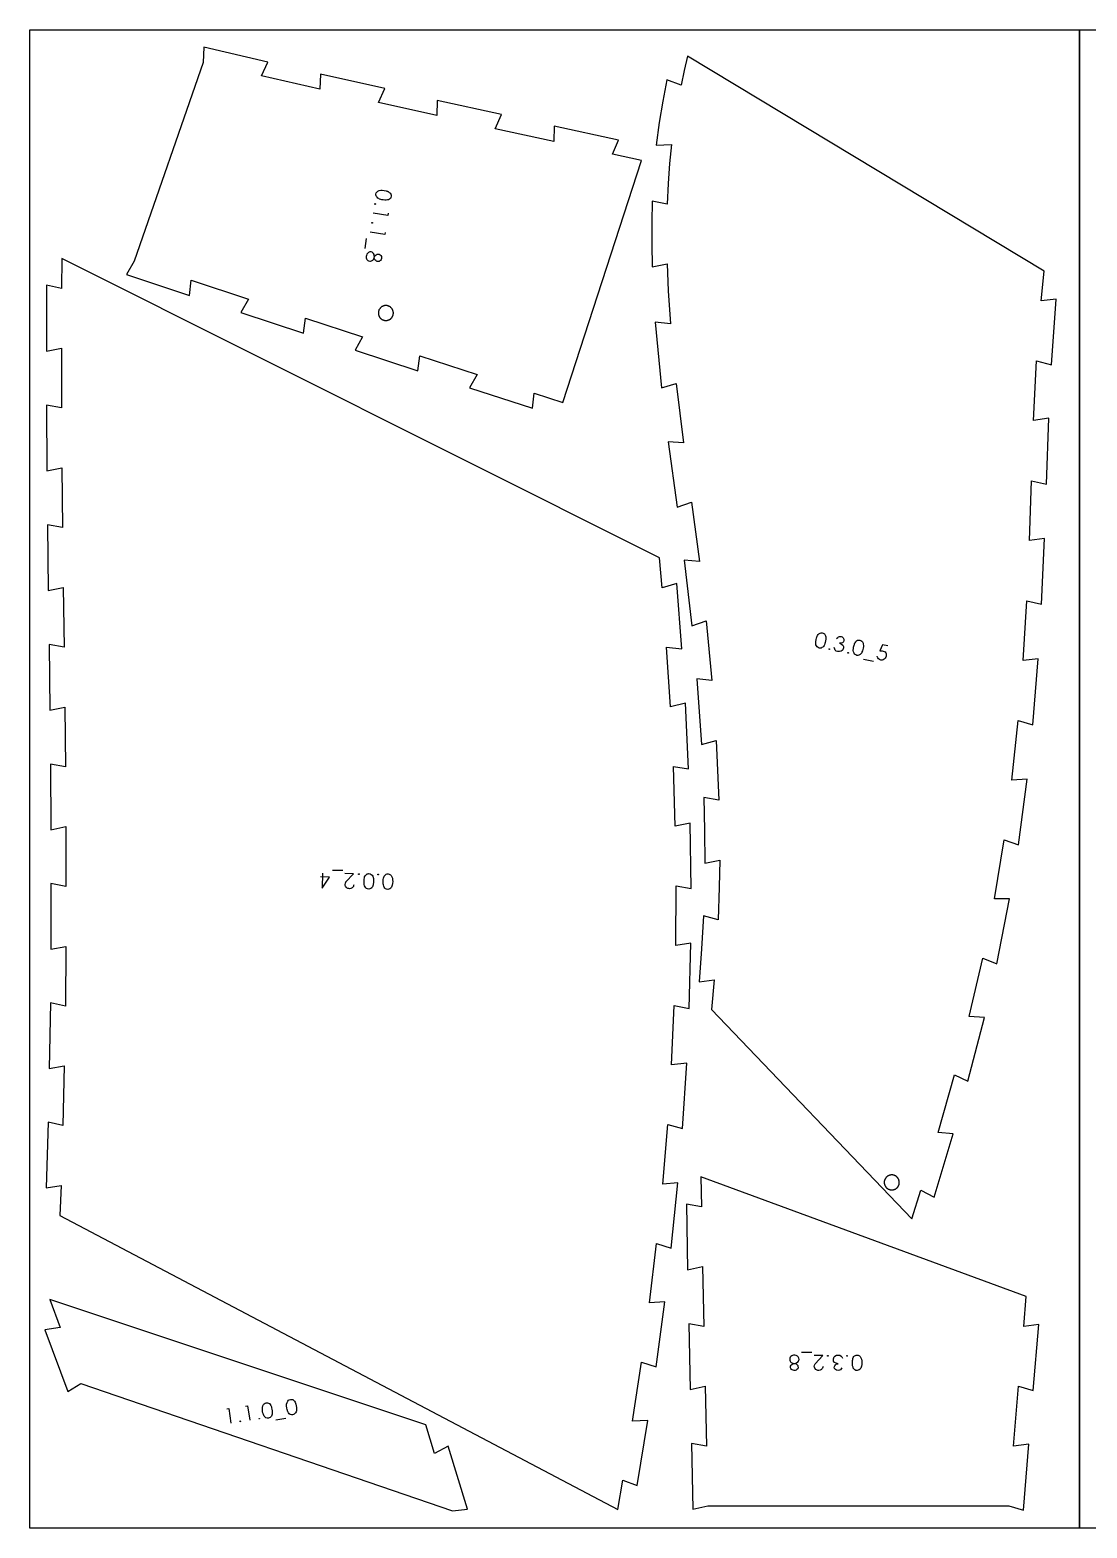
# Model space of a CAD drawing. Header units: millimetres. Extents: x 0 to 7679, y -1054 to 0.
# Drawn here: x 0 to 705, y -1000 to 0 of the extents above; entities that cross this region are included whole.
import ezdxf

# ---------------------------------------------------------------- set-up
doc = ezdxf.new("R2010")
doc.units = ezdxf.units.MM
doc.header["$MEASUREMENT"] = 0
for name, color, linetype, true_color in [('Default', 18, 'Continuous', 0x000000), ('nest$l_engrave_text', 5, 'Continuous', 0x0000ff), ('nest$l_inner_cut', 3, 'Continuous', 0x00ff00), ('nest$l_outer_cut', 1, 'Continuous', 0xff0000)]:
    doc.layers.add(name, color=color, linetype=linetype, true_color=true_color)

msp = doc.modelspace()

# ---------------------------------------------------------------- linework, layer by layer
at = {"layer": 'Default'}
for points in [[(0, -1000), (0, 0), (700, 0), (700, -1000)], [(700, -1000), (700, 0), (1400, 0), (1400, -1000)]]:
    msp.add_lwpolyline(points, close=True, dxfattribs=at)
at = {"layer": 'nest$l_engrave_text'}
for points in [[(231.5, -108), (232.1, -107.5), (232.9, -107.2), (234, -107), (234.1, -107), (234.3, -107), (234.6, -107), (235, -107), (236.3, -107.1), (237.5, -107.4), (238, -107.5), (238.3, -107.6), (238.6, -107.7), (238.7, -107.8), (239.2, -108), (239.7, -108.4), (240.1, -108.7), (240.4, -108.9), (240.8, -109.7), (241, -110.3), (241, -111), (240.8, -111.8), (240.4, -112.5), (239.9, -112.9), (239.1, -113.3), (238.4, -113.5), (237.5, -113.6), (236.8, -113.6), (235.7, -113.5), (234.8, -113.3), (234, -113.1), (233.1, -112.9), (232.6, -112.6), (232, -112.2), (231.5, -111.7), (231.1, -111.2), (230.9, -110.7), (230.7, -110), (230.8, -109.5), (231, -108.7)], [(230.5, -116.2), (230.4, -116.3), (230.2, -116.4), (230, -116.3), (230, -116.1), (230.1, -116), (230.3, -115.9), (230.4, -116)], [(228.5, -128.8), (228.4, -129), (228.2, -129), (228, -128.9), (228, -128.7), (228.1, -128.6), (228.3, -128.5), (228.4, -128.6)], [(229.7, -152.3), (229.8, -151.4), (229.7, -150.7), (229.5, -149.9), (229.2, -149.3), (228.7, -148.8), (228.2, -148.4), (227.6, -148.2), (226.7, -148.2), (225.9, -148.5), (225.3, -148.9), (224.7, -149.6), (224.4, -150.5), (224.3, -151.3), (224.3, -152), (224.5, -152.7), (224.8, -153.2), (225.3, -153.8), (225.9, -154.1), (226.6, -154.3), (227.2, -154.3), (227.8, -154.2), (228.3, -153.9), (228.7, -153.6), (229.2, -153.2), (229.5, -152.6), (229.7, -151.9), (230, -151.1), (230.3, -150.6), (231, -150), (231.6, -149.7), (232.2, -149.6), (232.7, -149.6), (233, -149.6), (233.6, -150), (234.1, -150.6), (234.4, -151.2), (234.5, -151.9), (234.4, -152.6), (234.2, -153.2), (233.9, -153.8), (233.4, -154.2), (232.9, -154.5), (232.2, -154.6), (231.7, -154.6), (231.2, -154.4), (230.6, -154), (230.1, -153.4), (229.8, -152.7)], [(525.1, -411.8), (524.6, -411.2), (524.3, -410.4), (524.1, -409.3), (524.1, -409.2), (524.2, -409), (524.2, -408.7), (524.2, -408.3), (524.4, -407), (524.7, -405.8), (524.8, -405.3), (524.9, -405), (525, -404.8), (525.1, -404.6), (525.4, -404.1), (525.7, -403.6), (526.1, -403.2), (526.3, -403), (527, -402.6), (527.7, -402.4), (528.4, -402.4), (529.2, -402.7), (529.9, -403.1), (530.3, -403.6), (530.6, -404.4), (530.8, -405.1), (530.8, -406), (530.8, -406.7), (530.7, -407.8), (530.5, -408.8), (530.2, -409.6), (530, -410.4), (529.7, -410.9), (529.3, -411.5), (528.8, -412), (528.2, -412.3), (527.7, -412.6), (527.1, -412.7), (526.5, -412.6), (525.8, -412.3)], [(550.1, -416.7), (549.7, -416.1), (549.4, -415.2), (549.2, -414.2), (549.2, -414.1), (549.2, -413.9), (549.2, -413.6), (549.3, -413.1), (549.4, -411.9), (549.7, -410.7), (549.9, -410.2), (550, -409.9), (550.1, -409.6), (550.1, -409.5), (550.4, -409), (550.8, -408.5), (551.1, -408.1), (551.4, -407.8), (552.1, -407.4), (552.8, -407.3), (553.5, -407.3), (554.3, -407.5), (554.9, -408), (555.3, -408.5), (555.7, -409.3), (555.8, -410), (555.9, -410.9), (555.9, -411.6), (555.7, -412.7), (555.5, -413.6), (555.3, -414.4), (555, -415.2), (554.8, -415.8), (554.4, -416.3), (553.8, -416.9), (553.3, -417.2), (552.8, -417.4), (552.2, -417.5), (551.6, -417.5), (550.8, -417.2)], [(533.2, -413.2), (533.4, -413.2), (533.4, -413.4), (533.3, -413.6), (533.1, -413.6), (533, -413.5), (532.9, -413.3), (533, -413.2)], [(545.7, -415.6), (545.9, -415.7), (545.9, -415.9), (545.8, -416), (545.7, -416), (545.5, -415.9), (545.5, -415.8), (545.6, -415.6)], [(219.4, -563.7), (219.2, -563.7), (219.2, -563.5), (219.2, -563.4), (219.4, -563.3), (219.6, -563.4), (219.7, -563.5), (219.6, -563.7)], [(227.7, -563.7), (228.2, -564.2), (228.7, -564.9), (229, -565.9), (229, -566), (229.1, -566.3), (229.1, -566.6), (229.1, -567), (229.2, -568.2), (229.1, -569.5), (229, -570), (229, -570.3), (228.9, -570.6), (228.9, -570.7), (228.5, -571.9), (228.2, -572.3), (228, -572.6), (227.3, -573.1), (226.7, -573.4), (226, -573.5), (225.2, -573.4), (224.4, -573.1), (224, -572.6), (223.5, -571.9), (223.2, -571.3), (223, -570.4), (222.9, -569.6), (222.9, -568.6), (222.9, -567.6), (223, -566.8), (223.1, -565.9), (223.2, -565.4), (223.5, -564.7), (224, -564.1), (224.5, -563.7), (224.9, -563.4), (225.5, -563.2), (226.1, -563.1), (226.9, -563.2)], [(232.2, -564), (232, -563.9), (232, -563.7), (232, -563.6), (232.2, -563.5), (232.4, -563.6), (232.4, -563.8), (232.3, -563.9)], [(240.4, -563.9), (241, -564.4), (241.4, -565.2), (241.8, -566.2), (241.8, -566.3), (241.8, -566.5), (241.9, -566.8), (241.9, -567.2), (242, -568.5), (241.9, -569.7), (241.8, -570.2), (241.7, -570.6), (241.7, -570.8), (241.7, -570.9), (241.2, -572.1), (240.9, -572.5), (240.8, -572.8), (240.1, -573.3), (239.4, -573.6), (238.8, -573.7), (237.9, -573.6), (237.2, -573.3), (236.7, -572.8), (236.2, -572.1), (236, -571.5), (235.8, -570.6), (235.7, -569.9), (235.6, -568.8), (235.6, -567.8), (235.7, -567), (235.9, -566.2), (236, -565.6), (236.3, -564.9), (236.8, -564.4), (237.2, -563.9), (237.7, -563.6), (238.3, -563.4), (238.9, -563.3), (239.7, -563.5)], [(509.3, -890.1), (510.1, -890.1), (510.8, -889.9), (511.6, -889.6), (512.1, -889.2), (512.6, -888.6), (512.9, -888), (513, -887.4), (512.8, -886.5), (512.5, -885.8), (511.9, -885.2), (511.1, -884.8), (510.2, -884.6), (509.4, -884.6), (508.7, -884.8), (508.1, -885.1), (507.6, -885.4), (507.1, -886), (506.9, -886.7), (506.8, -887.4), (506.9, -888), (507.1, -888.5), (507.4, -889), (507.8, -889.4), (508.3, -889.8), (508.9, -890), (509.7, -890.1), (510.5, -890.2), (511.1, -890.5), (511.7, -891), (512.1, -891.6), (512.3, -892.2), (512.4, -892.6), (512.4, -893), (512.1, -893.7), (511.6, -894.2), (511.1, -894.6), (510.4, -894.8), (509.7, -894.8), (509, -894.7), (508.4, -894.5), (508, -894.1), (507.6, -893.6), (507.3, -893), (507.3, -892.5), (507.4, -891.9), (507.7, -891.3), (508.2, -890.8), (508.8, -890.3)], [(532.3, -885.2), (532.1, -885.2), (532, -885), (532.1, -884.8), (532.3, -884.8), (532.4, -884.8), (532.5, -885), (532.4, -885.2)], [(545, -885.2), (544.9, -885.2), (544.8, -885), (544.9, -884.8), (545, -884.8), (545.2, -884.8), (545.3, -885), (545.2, -885.2)], [(553.3, -885), (553.8, -885.5), (554.3, -886.3), (554.7, -887.3), (554.7, -887.4), (554.7, -887.6), (554.8, -887.9), (554.8, -888.3), (554.9, -889.6), (554.8, -890.8), (554.8, -891.3), (554.7, -891.7), (554.7, -891.9), (554.6, -892), (554.5, -892.6), (554.2, -893.2), (553.9, -893.6), (553.8, -893.9), (553.1, -894.5), (552.5, -894.7), (551.8, -894.8), (551, -894.8), (550.2, -894.5), (549.7, -894), (549.2, -893.3), (549, -892.7), (548.7, -891.8), (548.6, -891.1), (548.6, -890), (548.6, -889), (548.6, -888.2), (548.8, -887.4), (548.9, -886.8), (549.2, -886.1), (549.6, -885.5), (550.1, -885.1), (550.6, -884.8), (551.2, -884.6), (551.7, -884.5), (552.5, -884.6)], [(157.4, -926.4), (156.8, -925.9), (156.2, -925.3), (155.7, -924.3), (155.7, -924.2), (155.7, -924), (155.6, -923.7), (155.4, -923.3), (155.2, -922.1), (155.1, -920.8), (155.1, -920.3), (155.1, -920), (155.1, -919.7), (155.1, -919.6), (155.4, -918.4), (155.6, -917.9), (155.7, -917.6), (156.3, -917), (156.9, -916.6), (157.5, -916.4), (158.4, -916.4), (159.1, -916.6), (159.7, -916.9), (160.3, -917.6), (160.6, -918.2), (161, -919), (161.2, -919.7), (161.4, -920.7), (161.5, -921.7), (161.6, -922.6), (161.6, -923.4), (161.5, -924), (161.3, -924.7), (161, -925.3), (160.6, -925.8), (160.2, -926.2), (159.6, -926.5), (159, -926.7), (158.3, -926.7)], [(173.6, -924.1), (173, -923.7), (172.4, -923), (171.9, -922.1), (171.8, -922), (171.8, -921.8), (171.7, -921.4), (171.6, -921), (171.3, -919.8), (171.2, -918.6), (171.2, -918.1), (171.2, -917.7), (171.2, -917.4), (171.2, -917.3), (171.5, -916.1), (171.7, -915.7), (171.9, -915.3), (172.4, -914.7), (173, -914.4), (173.7, -914.1), (174.5, -914.1), (175.3, -914.3), (175.8, -914.7), (176.4, -915.3), (176.8, -915.9), (177.1, -916.7), (177.3, -917.4), (177.5, -918.5), (177.7, -919.5), (177.7, -920.3), (177.7, -921.1), (177.7, -921.7), (177.5, -922.4), (177.1, -923.1), (176.7, -923.6), (176.3, -923.9), (175.7, -924.2), (175.2, -924.4), (174.4, -924.4)], [(140.3, -928.5), (140.5, -928.6), (140.5, -928.7), (140.5, -928.9), (140.3, -929), (140.2, -929), (140.1, -928.8), (140.1, -928.6)], [(152.9, -926.8), (153.1, -926.8), (153.2, -927), (153.1, -927.1), (153, -927.2), (152.8, -927.2), (152.7, -927), (152.8, -926.8)]]:
    msp.add_lwpolyline(points, close=True, dxfattribs=at)
for points in [[(238.9, -122.4), (238.7, -123.9), (229, -122.3)], [(224.3, -139.1), (223.3, -145.8)], [(236.9, -135.1), (236.7, -136.5), (227, -134.9)], [(538.1, -406.2), (538.8, -405.5), (539.3, -405.1), (540.1, -404.8), (541, -404.9), (541.8, -405.2), (542.5, -405.8), (542.9, -406.6), (542.9, -407.5), (542.6, -408.4), (541.9, -409), (541, -409.3), (540, -409.3), (541.3, -410), (542.2, -410.7), (542.6, -411.5), (542.7, -412.5), (542.4, -413.2), (542.2, -413.8), (541.7, -414.3), (541.2, -414.6), (540, -415), (538.6, -414.9), (537.8, -414.6), (537.2, -413.9), (536.8, -413.3), (536.5, -412.3)], [(572.2, -411.2), (568.6, -410.5), (566.9, -414.4), (567.5, -414.4), (568.4, -414.4), (569.2, -414.6), (569.8, -414.8), (570.4, -415.2), (570.8, -415.7), (571.1, -416.4), (571.2, -417.2), (571.1, -417.9), (570.9, -418.6), (570.5, -419.3), (569.9, -419.9), (569.2, -420.4), (568.4, -420.6), (567.5, -420.6), (566.7, -420.3), (566, -419.8), (565.5, -419.2), (565.3, -418.7), (565.2, -418.3), (565.1, -418.1)], [(555.9, -420.1), (562.6, -421.4)], [(195.1, -562.9), (195, -572.9), (199.9, -565.5), (193.7, -565.4)], [(208.6, -561.1), (201.8, -561)], [(216.1, -570.6), (215.9, -571.1), (215.7, -571.7), (215.3, -572.2), (215, -572.6), (214.1, -573.1), (213.2, -573.3), (212.6, -573.2), (212.1, -573.1), (211.5, -572.8), (211.1, -572.5), (210.5, -571.6), (210.3, -571), (210.2, -570.5), (210.4, -569.5), (210.5, -569.3), (210.6, -569.1), (210.8, -568.7), (215.9, -563.2), (210.1, -563.1)], [(521.5, -882.8), (514.7, -882.8)], [(529.1, -892.2), (528.9, -892.6), (528.7, -893.3), (528.3, -893.8), (528, -894.2), (527.2, -894.7), (526.2, -894.9), (525.6, -894.8), (525.1, -894.7), (524.6, -894.5), (524.1, -894.1), (523.5, -893.2), (523.3, -892.6), (523.2, -892.2), (523.4, -891.2), (523.5, -890.9), (523.5, -890.8), (523.7, -890.4), (528.8, -884.8), (523, -884.8)], [(541.6, -893), (541, -893.8), (540.6, -894.3), (539.9, -894.7), (539, -894.8), (538.1, -894.7), (537.3, -894.2), (536.7, -893.5), (536.5, -892.6), (536.8, -891.7), (537.3, -891), (538.1, -890.5), (539.1, -890.3), (537.7, -889.9), (536.7, -889.4), (536.1, -888.6), (535.9, -887.7), (536, -887), (536.2, -886.3), (536.5, -885.8), (536.9, -885.3), (538, -884.7), (539.4, -884.6), (540.3, -884.7), (541, -885.2), (541.5, -885.8), (541.9, -886.7)], [(143.8, -918.6), (145.2, -918.4), (146.6, -928.1)], [(131.2, -920.4), (132.6, -920.2), (133.9, -929.9)], [(164, -927.7), (170.7, -926.7)]]:
    msp.add_lwpolyline(points, dxfattribs=at)
at = {"layer": 'nest$l_inner_cut'}
for points in [[(236.6, -193.9), (236.8, -193.9), (236.9, -193.9), (237.1, -194), (237.3, -194), (237.5, -194), (237.6, -194), (237.8, -193.9), (238, -193.9), (238.2, -193.9), (238.3, -193.9), (238.5, -193.8), (238.7, -193.8), (238.8, -193.8), (239, -193.7), (239.2, -193.6), (239.3, -193.6), (239.5, -193.5), (239.6, -193.4), (239.8, -193.3), (239.9, -193.3), (240.1, -193.2), (240.2, -193.1), (240.4, -193), (240.5, -192.9), (240.6, -192.8), (240.8, -192.6), (240.9, -192.5), (241, -192.4), (241.1, -192.3), (241.2, -192.1), (241.4, -192), (241.5, -191.9), (241.6, -191.7), (241.6, -191.6), (241.7, -191.4), (241.8, -191.3), (241.9, -191.1), (242, -191), (242, -190.8), (242.1, -190.6), (242.1, -190.5), (242.2, -190.3), (242.2, -190.1), (242.3, -190), (242.3, -189.8), (242.3, -189.6), (242.4, -189.4), (242.4, -189.3), (242.4, -189.1), (242.4, -188.9), (242.4, -188.8), (242.4, -188.6), (242.3, -188.4), (242.3, -188.2), (242.3, -188.1), (242.3, -187.9), (242.2, -187.7), (242.2, -187.6), (242.1, -187.4), (242.1, -187.2), (242, -187.1), (241.9, -186.9), (241.9, -186.7), (241.8, -186.6), (241.7, -186.4), (241.6, -186.3), (241.5, -186.2), (241.4, -186), (241.3, -185.9), (241.2, -185.7), (241.1, -185.6), (241, -185.5), (240.8, -185.4), (240.7, -185.2), (240.6, -185.1), (240.4, -185), (240.3, -184.9), (240.2, -184.8), (240, -184.7), (239.9, -184.6), (239.7, -184.5), (239.6, -184.5), (239.4, -184.4), (239.2, -184.3), (239.1, -184.3), (238.9, -184.2), (238.8, -184.2), (238.6, -184.1), (238.4, -184.1), (238.2, -184), (238.1, -184), (237.9, -184), (237.7, -184), (237.6, -184), (237.4, -184), (237.2, -184), (237, -184), (236.9, -184), (236.7, -184), (236.5, -184), (236.3, -184.1), (236.2, -184.1), (236, -184.2), (235.8, -184.2), (235.7, -184.3), (235.5, -184.3), (235.4, -184.4), (235.2, -184.5), (235, -184.5), (234.9, -184.6), (234.7, -184.7), (234.6, -184.8), (234.5, -184.9), (234.3, -185), (234.2, -185.1), (234.1, -185.2), (233.9, -185.4), (233.8, -185.5), (233.7, -185.6), (233.6, -185.7), (233.5, -185.9), (233.4, -186), (233.3, -186.1), (233.2, -186.3), (233.1, -186.4), (233, -186.6), (232.9, -186.7), (232.8, -186.9), (232.8, -187.1), (232.7, -187.2), (232.6, -187.4), (232.6, -187.5), (232.5, -187.7), (232.5, -187.9), (232.5, -188.1), (232.4, -188.2), (232.4, -188.4), (232.4, -188.6), (232.4, -188.7), (232.4, -188.9), (232.4, -189.1), (232.4, -189.3), (232.4, -189.4), (232.4, -189.6), (232.4, -189.8), (232.5, -190), (232.5, -190.1), (232.6, -190.3), (232.6, -190.5), (232.7, -190.6), (232.7, -190.8), (232.8, -190.9), (232.9, -191.1), (232.9, -191.3), (233, -191.4), (233.1, -191.6), (233.2, -191.7), (233.3, -191.9), (233.4, -192), (233.5, -192.1), (233.6, -192.3), (233.7, -192.4), (233.9, -192.5), (234, -192.6), (234.1, -192.7), (234.2, -192.9), (234.4, -193), (234.5, -193.1), (234.7, -193.2), (234.8, -193.3), (235, -193.3), (235.1, -193.4), (235.3, -193.5), (235.4, -193.6), (235.6, -193.6), (235.8, -193.7), (235.9, -193.7), (236.1, -193.8), (236.3, -193.8), (236.4, -193.9)], [(579.8, -770.3), (579.8, -770.1), (579.8, -769.9), (579.8, -769.7), (579.8, -769.6), (579.9, -769.4), (579.9, -769.2), (579.8, -769.1), (579.8, -768.9), (579.8, -768.7), (579.8, -768.5), (579.8, -768.4), (579.7, -768.2), (579.7, -768), (579.6, -767.9), (579.6, -767.7), (579.5, -767.5), (579.5, -767.4), (579.4, -767.2), (579.3, -767.1), (579.2, -766.9), (579.2, -766.7), (579.1, -766.6), (579, -766.5), (578.9, -766.3), (578.8, -766.2), (578.6, -766), (578.5, -765.9), (578.4, -765.8), (578.3, -765.7), (578.2, -765.6), (578, -765.4), (577.9, -765.3), (577.7, -765.2), (577.6, -765.1), (577.5, -765), (577.3, -764.9), (577.2, -764.9), (577, -764.8), (576.8, -764.7), (576.7, -764.7), (576.5, -764.6), (576.4, -764.5), (576.2, -764.5), (576, -764.4), (575.9, -764.4), (575.7, -764.4), (575.5, -764.3), (575.3, -764.3), (575.2, -764.3), (575, -764.3), (574.8, -764.3), (574.6, -764.3), (574.5, -764.3), (574.3, -764.3), (574.1, -764.4), (574, -764.4), (573.8, -764.4), (573.6, -764.5), (573.4, -764.5), (573.3, -764.6), (573.1, -764.6), (573, -764.7), (572.8, -764.7), (572.6, -764.8), (572.5, -764.9), (572.3, -765), (572.2, -765.1), (572, -765.2), (571.9, -765.3), (571.8, -765.4), (571.6, -765.5), (571.5, -765.6), (571.4, -765.7), (571.2, -765.8), (571.1, -766), (571, -766.1), (570.9, -766.2), (570.8, -766.4), (570.7, -766.5), (570.6, -766.7), (570.5, -766.8), (570.4, -767), (570.4, -767.1), (570.3, -767.3), (570.2, -767.4), (570.2, -767.6), (570.1, -767.8), (570, -767.9), (570, -768.1), (570, -768.3), (569.9, -768.4), (569.9, -768.6), (569.9, -768.8), (569.9, -769), (569.9, -769.1), (569.9, -769.3), (569.9, -769.5), (569.9, -769.6), (569.9, -769.8), (569.9, -770), (569.9, -770.2), (570, -770.3), (570, -770.5), (570, -770.7), (570.1, -770.8), (570.2, -771), (570.2, -771.2), (570.3, -771.3), (570.4, -771.5), (570.4, -771.6), (570.5, -771.8), (570.6, -771.9), (570.7, -772.1), (570.8, -772.2), (570.9, -772.4), (571, -772.5), (571.1, -772.6), (571.2, -772.8), (571.4, -772.9), (571.5, -773), (571.6, -773.1), (571.8, -773.2), (571.9, -773.3), (572, -773.4), (572.2, -773.5), (572.3, -773.6), (572.5, -773.7), (572.6, -773.8), (572.8, -773.9), (572.9, -773.9), (573.1, -774), (573.3, -774), (573.4, -774.1), (573.6, -774.1), (573.8, -774.2), (573.9, -774.2), (574.1, -774.3), (574.3, -774.3), (574.5, -774.3), (574.6, -774.3), (574.8, -774.3), (575, -774.3), (575.2, -774.3), (575.3, -774.3), (575.5, -774.3), (575.7, -774.2), (575.8, -774.2), (576, -774.2), (576.2, -774.1), (576.3, -774.1), (576.5, -774), (576.7, -774), (576.8, -773.9), (577, -773.8), (577.1, -773.7), (577.3, -773.7), (577.5, -773.6), (577.6, -773.5), (577.7, -773.4), (577.9, -773.3), (578, -773.2), (578.2, -773.1), (578.3, -773), (578.4, -772.8), (578.5, -772.7), (578.6, -772.6), (578.8, -772.4), (578.9, -772.3), (579, -772.2), (579.1, -772), (579.1, -771.9), (579.2, -771.7), (579.3, -771.6), (579.4, -771.4), (579.5, -771.3), (579.5, -771.1), (579.6, -770.9), (579.6, -770.8), (579.7, -770.6), (579.7, -770.4)]]:
    msp.add_lwpolyline(points, close=True, dxfattribs=at)
at = {"layer": 'nest$l_outer_cut'}
for points in [[(408, -87.1), (388.5, -82.9), (392.5, -73.6), (349.6, -64.3), (349.4, -74.5), (310.4, -65.9), (314.5, -56.5), (271.6, -47), (271.4, -57.2), (232.4, -48.4), (236.6, -39.1), (193.7, -29.4), (193.4, -39.6), (154.5, -30.7), (158.7, -21.4), (115.9, -11.5), (115.6, -21.7), (69.5, -154.4), (64.4, -163.2), (106.3, -177.2), (107.6, -167.1), (145.7, -179.8), (140.6, -188.6), (182.5, -202.5), (183.8, -192.4), (221.9, -204.9), (216.9, -213.8), (258.8, -227.6), (260, -217.5), (298.2, -229.9), (293.2, -238.8), (335.2, -252.5), (336.4, -242.4), (355.4, -248.6)], [(438.6, -17.4), (436.4, -27), (434.3, -36.9), (424.8, -33.4), (422.1, -47.6), (419.8, -61.8), (417.8, -76.8), (428, -76.4), (426.7, -89.1), (425.7, -102.4), (425, -116.2), (415, -114.2), (414.7, -128.5), (414.7, -142.8), (415, -158.2), (425, -156.2), (425.7, -174.1), (427.2, -196.1), (417.1, -195.1), (421.3, -238.8), (431.1, -235.9), (436, -275.6), (425.8, -274.9), (431.6, -318.5), (441.3, -315.2), (446.5, -354.8), (436.3, -354), (441.4, -397.7), (451.1, -394.5), (454.9, -434.3), (444.8, -433.1), (448, -476.9), (457.8, -474.2), (459.6, -514.1), (449.6, -512.3), (450, -534.3), (450.1, -556.2), (460.1, -554.1), (459.8, -572.2), (459.1, -594.1), (449.2, -591.4), (448, -613.4), (446.3, -635.3), (456.4, -634), (454.5, -653.9), (588.3, -793.5), (594.2, -774.4), (603.2, -779.1), (615.9, -736.9), (605.7, -736), (616.6, -697.4), (625.7, -701.8), (636.7, -659.1), (626.6, -658.5), (635.5, -619.5), (644.9, -623.4), (653.5, -580.1), (643.3, -580.1), (649.8, -540.6), (659.4, -543.9), (665.2, -500.2), (655, -500.8), (659.2, -461), (669, -463.8), (672.6, -419.8), (662.4, -421), (664.9, -381), (674.8, -383.4), (676.8, -339.4), (666.7, -340.9), (668.1, -300.9), (678.1, -303.2), (679.6, -259.2), (669.5, -260.8), (671.5, -220.8), (681.3, -223.5), (684.6, -179.6), (674.5, -180.8), (676.5, -160.9)], [(21.3, -152.5), (21.1, -172.5), (11.1, -170.4), (11, -214.4), (21, -212.4), (21, -252.3), (11, -250.4), (11.3, -294.3), (21.3, -292.3), (21.7, -332.2), (11.7, -330.3), (12.2, -374.2), (22.2, -372.1), (22.7, -412), (12.7, -410.2), (13.2, -454.1), (23.2, -452), (23.6, -491.9), (13.6, -490), (13.9, -533.9), (23.9, -531.8), (24, -571.7), (14, -569.7), (13.9, -613.6), (23.9, -611.7), (23.6, -651.6), (13.6, -649.4), (12.9, -693.3), (22.9, -691.5), (22, -731.4), (12.1, -729.1), (10.7, -773), (20.8, -771.3), (20, -791.3), (392.1, -987.6), (395.5, -968), (405, -971.6), (412.2, -928.3), (402, -928.6), (407.9, -889.2), (417.6, -892.5), (423.5, -849.1), (413.3, -849.7), (418, -810.1), (427.8, -813.1), (432.2, -769.5), (422.1, -770.4), (425.4, -730.7), (435.3, -733.3), (438.1, -689.6), (428, -690.9), (429.8, -651.1), (439.7, -653.3), (440.8, -609.5), (430.8, -611.2), (431, -571.4), (441, -573.2), (440.4, -529.4), (430.4, -531.5), (429.2, -491.6), (439.3, -493.2), (437.2, -449.3), (427.3, -451.8), (424.7, -412), (434.9, -413.2), (431.4, -369.5), (421.6, -372.3), (419.9, -352.4)], [(447.6, -765.5), (447.9, -785.5), (437.9, -783.7), (438.7, -827.6), (448.7, -825.4), (449.5, -865.4), (439.5, -863.6), (440.4, -907.5), (450.4, -905.3), (451.2, -945.3), (441.2, -943.5), (442.2, -987.4), (452.1, -985.2), (652.9, -985.2), (662.7, -988), (666.2, -944), (656, -945.3), (659.4, -905.3), (669.2, -908.2), (673, -864.2), (662.9, -865.4), (664.6, -845.4)], [(281.8, -988.5), (291.9, -987.5), (278.9, -945.4), (269.9, -950.3), (264, -931.1), (13.2, -847.5), (20.1, -866.2), (10, -867.8), (25.3, -908.9), (33.9, -903.5)]]:
    msp.add_lwpolyline(points, close=True, dxfattribs=at)

doc.saveas('drawing.dxf')
